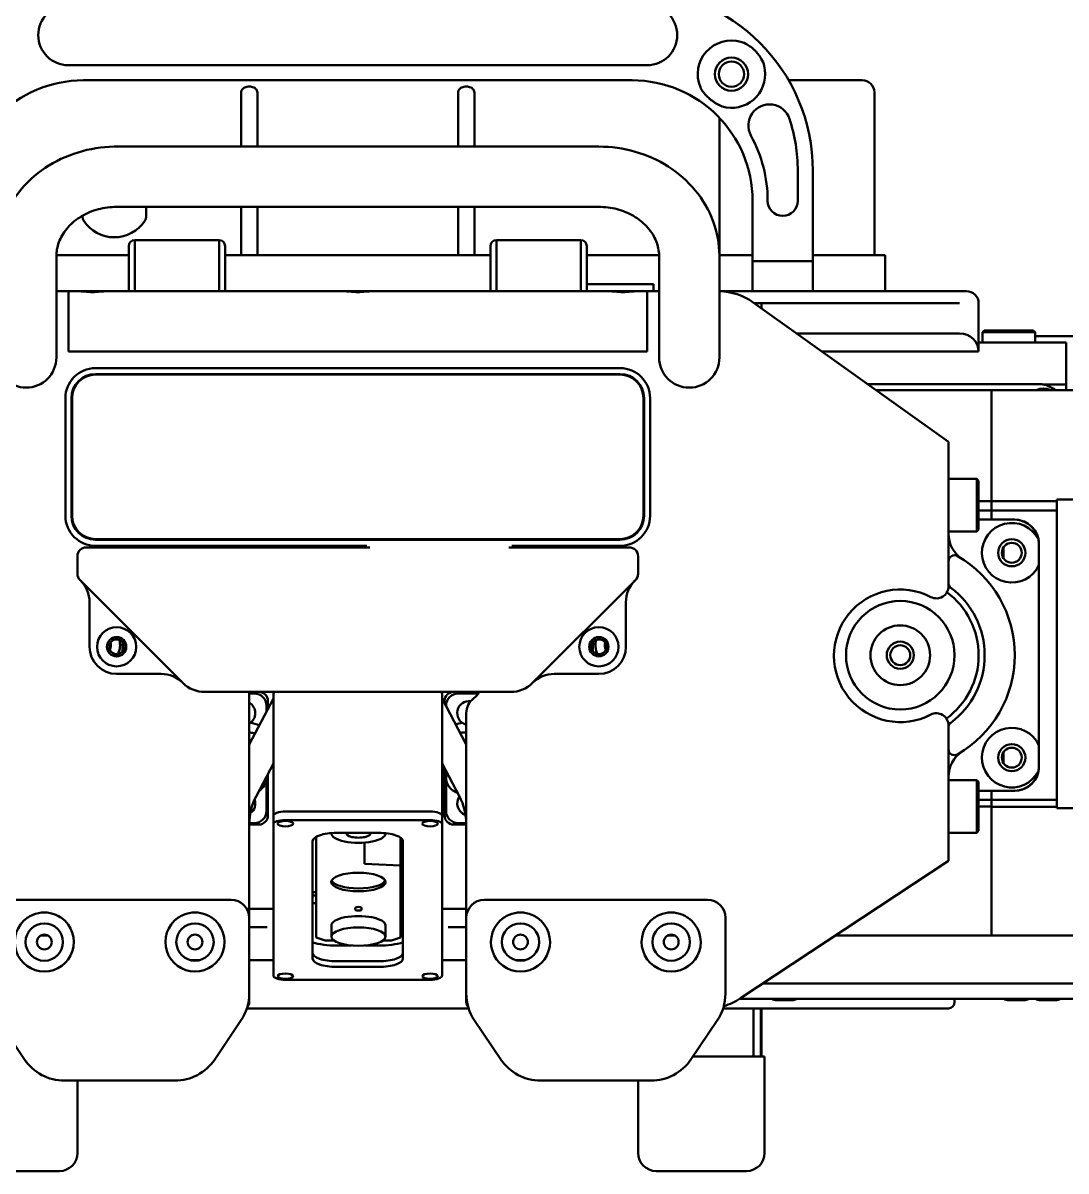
# Model space of a CAD drawing. Header units: millimetres. Extents: x 36 to 3196, y 27 to 5967.
# Drawn here: x 692.8 to 865.8, y 2336.2 to 2526.8 of the extents above; entities that cross this region are included whole.
import ezdxf

# ---------------------------------------------------------------- set-up
doc = ezdxf.new("R2010")
doc.units = ezdxf.units.MM
doc.layers.add('외형선(ISO)', color=7, linetype='Continuous', lineweight=50)

msp = doc.modelspace()

# ---------------------------------------------------------------- linework, layer by layer
at = {"layer": '외형선(ISO)'}
for p, q in [((700.3457, 2519.7438), (796.3457, 2519.7438)), ((793.8457, 2517.2438), (702.8457, 2517.2438)), ((819.8265, 2517.2438), (829.6834, 2517.2438)), ((832.0457, 2517.2438), (829.6834, 2517.2438)), ((728.9994, 2515.2438), (728.9994, 2506.2438)), ((731.692, 2506.2438), (731.692, 2515.2438)), ((764.9994, 2515.2438), (764.9994, 2506.2438)), ((767.692, 2506.2438), (767.692, 2515.2438)), ((834.0457, 2488.2438), (834.0457, 2515.2438)), ((808.3457, 2488.2438), (808.3457, 2511.0188)), ((708.3457, 2506.2438), (788.3457, 2506.2438)), ((821.3457, 2497.2438), (821.3457, 2502.2438)), ((823.8457, 2502.2438), (823.8457, 2487.2438)), ((708.3457, 2496.2438), (788.3457, 2496.2438)), ((713.2579, 2494.7413), (713.2579, 2496.2438)), ((728.9994, 2496.2438), (728.9994, 2488.2438)), ((731.692, 2488.2438), (731.692, 2496.2438)), ((764.9994, 2496.2438), (764.9994, 2488.2438)), ((767.692, 2488.2438), (767.692, 2496.2438)), ((813.8457, 2487.2438), (813.8457, 2497.2438)), ((702.6579, 2494.768), (702.6579, 2494.7413)), ((725.3457, 2490.7438), (711.3457, 2490.7438)), ((711.3457, 2490.7438), (711.3457, 2482.2438)), ((725.3457, 2482.2438), (725.3457, 2490.7438)), ((785.3457, 2490.7438), (771.3457, 2490.7438)), ((771.3457, 2490.7438), (771.3457, 2482.2438)), ((785.3457, 2482.2438), (785.3457, 2490.7438)), ((710.3457, 2488.2438), (698.3499, 2488.2438)), ((710.3457, 2482.2438), (710.3457, 2489.7438)), ((726.3457, 2489.7438), (726.3457, 2482.2438)), ((736.7375, 2488.2438), (726.3457, 2488.2438)), ((744.4763, 2488.2438), (736.7375, 2488.2438)), ((752.2151, 2488.2438), (744.4763, 2488.2438)), ((759.9539, 2488.2438), (752.2151, 2488.2438)), ((770.3457, 2488.2438), (759.9539, 2488.2438)), ((770.3457, 2482.2438), (770.3457, 2489.7438)), ((786.3457, 2489.7438), (786.3457, 2482.2438)), ((798.3416, 2488.2438), (786.3457, 2488.2438)), ((811.1964, 2488.2438), (808.3441, 2488.2438)), ((813.8457, 2488.2438), (811.1964, 2488.2438)), ((826.7835, 2488.2438), (823.8457, 2488.2438)), ((830.2476, 2488.2438), (826.7835, 2488.2438)), ((835.8457, 2488.2438), (830.2476, 2488.2438)), ((835.8457, 2482.2438), (835.8457, 2488.2438)), ((698.3457, 2476.5379), (698.3457, 2488.0085)), ((798.3457, 2488.0085), (798.3457, 2476.5379)), ((808.3457, 2488.0085), (808.3457, 2476.5379)), ((813.8457, 2482.2438), (813.8457, 2487.2438)), ((814.8457, 2487.2438), (813.8457, 2487.2438)), ((814.8457, 2487.2438), (822.8457, 2487.2438)), ((823.8457, 2487.2438), (822.8457, 2487.2438)), ((823.8457, 2487.2438), (823.8457, 2482.2438)), ((786.3457, 2483.4438), (797.3957, 2483.4438)), ((797.3957, 2483.4438), (797.3957, 2482.2438)), ((700.3457, 2482.2438), (698.3457, 2482.2438)), ((700.3457, 2482.2438), (702.0957, 2482.2438)), ((700.3457, 2480.2438), (700.3457, 2482.2438)), ((700.3457, 2482.2438), (700.3457, 2480.2438)), ((706.5957, 2482.2438), (702.0957, 2482.2438)), ((706.5957, 2482.2438), (746.0957, 2482.2438)), ((750.5957, 2482.2438), (746.0957, 2482.2438)), ((750.5957, 2482.2438), (790.0957, 2482.2438)), ((794.5957, 2482.2438), (790.0957, 2482.2438)), ((794.5957, 2482.2438), (796.3457, 2482.2438)), ((796.3457, 2482.2438), (796.3457, 2480.2438)), ((796.3457, 2480.2438), (796.3457, 2482.2438)), ((798.3457, 2482.2438), (796.3457, 2482.2438)), ((808.3457, 2482.2438), (809.9239, 2482.2438)), ((809.9239, 2482.2438), (819.6682, 2482.2438)), ((819.6682, 2482.2438), (849.3457, 2482.2438)), ((700.3457, 2480.2438), (700.3457, 2472.2438)), ((700.3457, 2472.2438), (700.3457, 2480.2438)), ((796.3457, 2480.2438), (796.3457, 2472.2438)), ((796.3457, 2480.2438), (796.3457, 2472.2438)), ((846.3457, 2457.2438), (813.9535, 2480.3811)), ((814.1457, 2480.2438), (821.0306, 2480.2438)), ((815.3457, 2480.2438), (815.3457, 2479.3867)), ((848.1985, 2480.2438), (821.0306, 2480.2438)), ((851.3457, 2480.2438), (851.3457, 2472.2438)), ((698.3457, 2471.2438), (698.3457, 2476.5379)), ((798.3457, 2476.5379), (798.3457, 2471.2438)), ((808.3457, 2471.2438), (808.3457, 2476.5379)), ((845.4737, 2475.2438), (821.1457, 2475.2438)), ((848.1194, 2475.2438), (845.4737, 2475.2438)), ((852.2857, 2475.7438), (851.9857, 2475.4438)), ((860.7057, 2475.4438), (851.9857, 2475.4438)), ((851.9857, 2473.7438), (851.9857, 2475.4438)), ((852.2857, 2475.7438), (860.4057, 2475.7438)), ((860.4057, 2475.7438), (860.7057, 2475.4438)), ((860.7057, 2473.7438), (860.7057, 2475.4438)), ((860.8457, 2473.7438), (851.3457, 2473.7438)), ((860.7057, 2474.8018), (878.8457, 2474.8018)), ((860.8457, 2473.7438), (865.8457, 2473.7438)), ((865.8457, 2473.7438), (865.8457, 2466.7938)), ((700.3457, 2472.2438), (796.3457, 2472.2438)), ((796.3457, 2472.2438), (700.3457, 2472.2438)), ((825.3457, 2472.2438), (851.3457, 2472.2438)), ((791.8473, 2469.4938), (704.8441, 2469.4938)), ((704.8444, 2468.4938), (791.847, 2468.4938)), ((704.8457, 2468.4076), (791.8457, 2468.4076)), ((832.9057, 2466.8438), (861.324, 2466.8438)), ((853.4957, 2465.8438), (834.3057, 2465.8438)), ((853.4957, 2465.8438), (853.4957, 2451.5105)), ((853.4957, 2451.5105), (853.4957, 2465.8438)), ((898.6957, 2465.8438), (853.4957, 2465.8438)), ((865.8457, 2466.7938), (861.9544, 2466.7938)), ((865.8457, 2466.7938), (865.8457, 2465.8438)), ((699.8457, 2464.4954), (699.8457, 2444.9922)), ((700.8457, 2444.9925), (700.8457, 2464.4951)), ((700.9457, 2445.0076), (700.9457, 2464.5076)), ((795.7457, 2464.5076), (795.7457, 2445.0076)), ((795.8457, 2464.4951), (795.8457, 2444.9925)), ((796.8457, 2444.9922), (796.8457, 2464.4954)), ((846.3457, 2457.2438), (846.3457, 2454.786)), ((846.3457, 2437.4323), (846.3457, 2454.786)), ((846.3457, 2451.1038), (851.0457, 2451.1038)), ((851.0457, 2442.3838), (851.0457, 2451.1038)), ((851.3457, 2450.8038), (851.0457, 2451.1038)), ((851.3457, 2450.8038), (851.3457, 2442.6838)), ((853.4957, 2451.5105), (853.4957, 2447.3896)), ((853.4957, 2447.3957), (853.4957, 2451.5105)), ((853.4957, 2447.3896), (851.3457, 2447.3896)), ((853.4957, 2447.3957), (864.3457, 2447.3957)), ((853.4957, 2447.3896), (853.4957, 2445.8438)), ((864.3457, 2447.6658), (864.3457, 2447.3957)), ((864.3457, 2447.6658), (867.3457, 2447.6658)), ((864.3457, 2447.3957), (864.3457, 2445.8388)), ((851.3457, 2445.8438), (853.4957, 2445.8438)), ((853.4957, 2445.8438), (853.4957, 2444.3438)), ((853.4957, 2445.8388), (864.3457, 2445.8388)), ((853.4957, 2444.3438), (853.4957, 2445.8388)), ((864.3457, 2445.8388), (864.3457, 2397.8488)), ((851.3457, 2442.6838), (851.0457, 2442.3838)), ((857.2457, 2444.3438), (851.3457, 2444.3438)), ((857.3457, 2444.3438), (857.2457, 2444.3438)), ((791.847, 2440.9938), (704.8444, 2440.9938)), ((791.8457, 2441.1076), (704.8457, 2441.1076)), ((846.3457, 2442.3838), (851.0457, 2442.3838)), ((750.3377, 2439.7438), (703.3457, 2439.7438)), ((704.8441, 2439.9938), (749.8556, 2439.9938)), ((749.6257, 2439.9938), (749.6257, 2439.7438)), ((793.3457, 2439.7438), (773.4138, 2439.7438)), ((773.8959, 2439.9938), (791.8473, 2439.9938)), ((774.1257, 2439.7438), (774.1257, 2439.9938)), ((855.4957, 2439.7925), (855.4957, 2437.8951)), ((861.3457, 2440.2438), (861.3457, 2440.3438)), ((701.8457, 2438.2438), (701.8457, 2435.3651)), ((794.8457, 2435.3651), (794.8457, 2438.2438)), ((846.3457, 2437.4323), (846.3457, 2433.8438)), ((861.3457, 2406.906), (861.3457, 2436.7817)), ((702.2851, 2434.3045), (719.352, 2417.2376)), ((777.3395, 2417.2376), (794.4064, 2434.3045)), ((846.3457, 2433.2764), (846.3457, 2433.8438)), ((703.8457, 2430.6313), (703.8457, 2423.2438)), ((792.8457, 2423.2438), (792.8457, 2430.6313)), ((707.1957, 2422.8089), (707.1957, 2423.6787)), ((789.4957, 2422.8089), (789.4957, 2423.6787)), ((708.3457, 2418.7438), (715.7332, 2418.7438)), ((780.9582, 2418.7438), (788.3457, 2418.7438)), ((722.9582, 2415.7438), (773.7332, 2415.7438)), ((730.3457, 2378.2438), (730.3457, 2415.1438)), ((730.3457, 2407.0335), (734.3457, 2414.6825)), ((731.1957, 2415.4938), (730.3655, 2415.4938)), ((733.4457, 2414.2438), (733.4457, 2412.9615)), ((734.3457, 2395.213), (734.3457, 2415.4164)), ((762.3457, 2415.4164), (762.3457, 2395.213)), ((762.3457, 2414.6825), (766.3457, 2407.0335)), ((762.7457, 2413.9176), (762.7457, 2414.2438)), ((768.3487, 2415.4938), (764.9957, 2415.4938)), ((733.1957, 2412.4834), (733.1957, 2413.4938)), ((762.9957, 2413.4938), (762.9957, 2413.4396)), ((766.3457, 2412.2024), (766.3457, 2378.2438)), ((730.4957, 2410.5938), (730.476, 2410.5938)), ((765.7155, 2410.5938), (765.6957, 2410.5938)), ((766.3457, 2410.3455), (766.216, 2410.3455)), ((846.3457, 2409.8438), (846.3457, 2410.2112)), ((730.4957, 2408.9938), (730.3457, 2408.9938)), ((766.3457, 2408.9938), (765.6957, 2408.9938)), ((846.3457, 2409.8438), (846.3457, 2406.2554)), ((846.3457, 2390.1425), (846.3457, 2406.2554)), ((855.4957, 2405.7925), (855.4957, 2403.8951)), ((734.3457, 2403.8928), (731.4842, 2398.421)), ((765.2072, 2398.421), (762.3457, 2403.8928)), ((762.7457, 2395.2438), (762.7457, 2403.1279)), ((762.9957, 2401.5938), (762.9957, 2402.6499)), ((861.3457, 2403.3438), (861.3457, 2403.4438)), ((733.1957, 2401.6937), (733.1957, 2401.5938)), ((733.1957, 2395.9938), (733.1957, 2401.5938)), ((733.4457, 2402.1718), (733.4457, 2395.2438)), ((762.9957, 2401.5938), (762.9957, 2395.9938)), ((846.3457, 2401.1038), (851.0457, 2401.1038)), ((851.0457, 2392.3838), (851.0457, 2401.1038)), ((851.3457, 2400.8038), (851.0457, 2401.1038)), ((851.3457, 2400.8038), (851.3457, 2392.6838)), ((851.3457, 2399.3438), (857.2457, 2399.3438)), ((853.4957, 2399.3438), (853.4957, 2397.8438)), ((853.4957, 2397.8488), (853.4957, 2399.3438)), ((857.2457, 2399.3438), (857.3457, 2399.3438)), ((851.3457, 2397.8438), (853.4957, 2397.8438)), ((853.4957, 2397.8488), (864.3457, 2397.8488)), ((853.4957, 2396.7106), (853.4957, 2397.8438)), ((864.3457, 2396.7091), (864.3457, 2397.8488)), ((734.3457, 2393.8034), (734.3457, 2395.213)), ((760.3457, 2395.897), (736.3457, 2395.897)), ((736.3457, 2395.897), (760.3457, 2395.897)), ((762.3457, 2395.213), (762.3457, 2393.8034)), ((853.4957, 2396.7106), (851.3457, 2396.7106)), ((853.4957, 2396.7106), (853.4957, 2391.407)), ((853.4957, 2396.7091), (864.3457, 2396.7091)), ((853.4957, 2391.407), (853.4957, 2396.7091)), ((864.3457, 2396.7091), (864.3457, 2396.4466)), ((867.3457, 2396.4466), (864.3457, 2396.4466)), ((731.9457, 2393.7438), (730.3457, 2393.7438)), ((730.3479, 2393.9938), (731.1957, 2393.9938)), ((734.3457, 2368.6649), (734.3457, 2393.8034)), ((736.3457, 2394.4875), (760.3457, 2394.4875)), ((762.3457, 2393.8034), (762.3457, 2368.6649)), ((766.3457, 2393.7438), (764.2457, 2393.7438)), ((764.9957, 2393.9938), (766.3436, 2393.9938)), ((741.4636, 2391.7122), (741.4636, 2375.0247)), ((743.9786, 2392.2471), (743.9786, 2392.3173)), ((751.8457, 2392.3498), (744.8457, 2392.3498)), ((752.9486, 2392.2471), (752.9486, 2392.2968)), ((755.4636, 2391.5653), (755.4636, 2386.9441)), ((846.3457, 2392.3838), (851.0457, 2392.3838)), ((851.3457, 2392.6838), (851.0457, 2392.3838)), ((853.4957, 2391.407), (853.4957, 2375.3438)), ((853.4957, 2375.3438), (853.4957, 2391.407)), ((740.8457, 2390.9818), (740.8457, 2371.4866)), ((749.4636, 2390.7518), (749.4636, 2387.2006)), ((755.8457, 2371.4866), (755.8457, 2390.9818)), ((846.3457, 2390.1425), (846.3457, 2387.7438)), ((749.4636, 2387.2006), (755.4636, 2386.9441)), ((811.856, 2364.906), (846.3457, 2387.7438)), ((755.4636, 2375.0247), (755.4636, 2386.9441)), ((727.3457, 2381.2438), (690.3457, 2381.2438)), ((734.3457, 2379.7438), (730.3457, 2379.7438)), ((747.9386, 2379.642), (747.9386, 2379.8814)), ((748.9886, 2379.8814), (748.9886, 2379.642)), ((766.3457, 2379.7438), (762.3457, 2379.7438)), ((806.3457, 2381.2438), (769.3457, 2381.2438)), ((730.3457, 2365.6897), (730.3457, 2378.2438)), ((766.3457, 2378.2438), (766.3457, 2365.6897)), ((809.3457, 2365.6897), (809.3457, 2378.2438)), ((730.3457, 2376.6938), (733.3457, 2376.6938)), ((743.9786, 2375.1461), (743.9786, 2377.0255)), ((752.9486, 2375.1461), (752.9486, 2377.0255)), ((763.3457, 2376.6938), (766.3457, 2376.6938)), ((695.9957, 2375.3438), (695.7965, 2375.3438)), ((696.895, 2375.3438), (695.9957, 2375.3438)), ((741.4636, 2375.0247), (742.9636, 2374.5117)), ((742.9636, 2374.5117), (744.3803, 2374.5117)), ((752.547, 2374.5117), (753.9636, 2374.5117)), ((753.9636, 2374.5117), (755.4636, 2375.0247)), ((799.7965, 2375.3438), (800.6957, 2375.3438)), ((800.6957, 2375.3438), (800.895, 2375.3438)), ((827.6192, 2375.3438), (875.1957, 2375.3438)), ((747.3175, 2373.6631), (744.8457, 2373.6631)), ((751.8457, 2373.6631), (749.6098, 2373.6631)), ((722.1267, 2371.2438), (720.5647, 2371.2438)), ((720.5647, 2371.2438), (722.1267, 2371.2438)), ((734.3457, 2371.2438), (730.3457, 2371.2438)), ((744.8457, 2371.0582), (751.8457, 2371.0582)), ((744.8457, 2370.1185), (751.8457, 2370.1185)), ((766.3457, 2371.2438), (762.3457, 2371.2438)), ((776.1267, 2371.2438), (774.5647, 2371.2438)), ((774.5647, 2371.2438), (776.1267, 2371.2438)), ((760.3457, 2367.9809), (736.3457, 2367.9809)), ((815.5376, 2367.3438), (875.1957, 2367.3438)), ((815.5376, 2367.3438), (875.1957, 2367.3438)), ((730.3457, 2365.2438), (730.3457, 2365.6897)), ((730.3457, 2365.2438), (730.3457, 2364.2438)), ((766.3457, 2365.6897), (766.3457, 2365.2438)), ((766.3457, 2364.2438), (766.3457, 2365.2438)), ((811.7609, 2364.8438), (871.9685, 2364.8438)), ((820.3457, 2364.5938), (817.8457, 2364.5938)), ((847.3457, 2364.8438), (847.3457, 2364.2438)), ((858.8457, 2364.5938), (856.3457, 2364.5938)), ((864.0957, 2364.5938), (861.5957, 2364.5938)), ((729.9627, 2363.2438), (735.3457, 2363.2438)), ((735.3457, 2363.2438), (761.3457, 2363.2438)), ((761.3457, 2363.2438), (766.7288, 2363.2438)), ((809.7046, 2363.2438), (808.9627, 2363.2438)), ((842.3457, 2363.2438), (809.7046, 2363.2438)), ((813.9931, 2355.2438), (813.9931, 2363.2438)), ((815.2332, 2363.2438), (815.2332, 2355.2438)), ((815.3457, 2355.2438), (815.3457, 2363.2438)), ((846.3457, 2363.2438), (842.3457, 2363.2438)), ((688.7134, 2361.2161), (693.0612, 2354.7703)), ((724.6302, 2354.7703), (728.978, 2361.2161)), ((767.7134, 2361.2161), (772.0612, 2354.7703)), ((803.6302, 2354.7703), (807.978, 2361.2161)), ((815.8457, 2355.2438), (803.9497, 2355.2438)), ((815.8457, 2339.2438), (815.8457, 2355.2438)), ((699.6935, 2351.2438), (717.9979, 2351.2438)), ((701.8457, 2339.2438), (701.8457, 2351.2438)), ((778.6935, 2351.2438), (796.9979, 2351.2438)), ((794.8457, 2339.2438), (794.8457, 2351.2438)), ((698.8457, 2336.2438), (683.8457, 2336.2438)), ((812.8457, 2336.2438), (797.8457, 2336.2438))]:
    msp.add_line(p, q, dxfattribs=at)
for centre, radius in [((810.3457, 2518.2672), 2.75), ((810.3457, 2518.2672), 2.1), ((856.8457, 2438.8438), 2.25), ((856.8457, 2438.8438), 1.65), ((838.3457, 2421.8438), 9), ((708.3457, 2423.2438), 3.25), ((788.3457, 2423.2438), 3.25), ((838.3457, 2421.8438), 4.95), ((708.3457, 2423.2438), 1.6), ((708.3457, 2423.2438), 1.2295), ((788.3457, 2423.2438), 1.6), ((788.3457, 2423.2438), 1.2295), ((838.3457, 2421.8438), 2.25), ((838.3457, 2421.8438), 1.65), ((856.8457, 2404.8438), 2.25), ((856.8457, 2404.8438), 1.65), ((696.3457, 2374.2438), 3.1), ((721.3457, 2374.2438), 3.1), ((775.3457, 2374.2438), 3.1), ((800.3457, 2374.2438), 3.1), ((696.3457, 2374.2438), 1.2295), ((721.3457, 2374.2438), 1.2295), ((775.3457, 2374.2438), 1.2295), ((800.3457, 2374.2438), 1.2295)]:
    msp.add_circle(centre, radius, dxfattribs=at)
for centre, radius, start, end in [((702.8457, 2502.2438), 30, 90, 180), ((793.8457, 2502.2438), 30, 0, 90), ((700.3457, 2524.7438), 5, 90, 270), ((796.3457, 2524.7438), 5, 270, 90), ((810.3457, 2518.2672), 5.6, 73.914073, 202.795501), ((810.3457, 2518.2672), 5.6, 260.952088, 14.406888), ((702.8457, 2497.2438), 20, 90, 180), ((793.8457, 2497.2438), 20, 0, 90), ((832.0457, 2515.2438), 2, 0, 90), ((816.6437, 2509.7438), 3.5, 18.209957, 208.735654), ((793.8457, 2502.2438), 27.5, 0, 18.209957), ((793.8457, 2497.2438), 22.5, 0, 28.735654), ((818.8457, 2497.2438), 2.5, 180, 0), ((704.1579, 2494.7413), 1.5, 180, 213.366994), ((707.9579, 2497.2438), 6.05, 213.366994, 326.633006), ((711.7579, 2494.7413), 1.5, 326.633006, 0), ((711.3457, 2489.7438), 1, 90, 180), ((725.3457, 2489.7438), 1, 0, 90), ((771.3457, 2489.7438), 1, 90, 180), ((785.3457, 2489.7438), 1, 0, 90), ((808.1411, 2472.2438), 10, 54.462322, 88.827357), ((849.3457, 2480.2438), 2, 0, 90), ((693.3457, 2471.2438), 5, 180, 0), ((803.3457, 2471.2438), 5, 180, 0), ((704.8457, 2464.5076), 3.9, 90, 180), ((791.8457, 2464.5076), 3.9, 0, 90), ((862.0957, 2462.98), 3.1, 67.488738, 112.511262), ((861.324, 2462.8438), 4, 60.731762, 90), ((838.3457, 2421.8438), 51, 59.626214, 60.731762), ((704.8457, 2445.0076), 3.9, 180, 270), ((791.8457, 2445.0076), 3.9, 270, 0), ((856.8457, 2438.8438), 4.95, 26.955521, 335.380023), ((857.2457, 2440.2438), 4.1, 11.877026, 90), ((857.3457, 2440.3438), 4, 0, 90), ((851.3457, 2442.0181), 5, 180, 237.202832), ((703.3457, 2438.2438), 1.5, 90, 180), ((793.3457, 2438.2438), 1.5, 0, 90), ((847.3457, 2437.4323), 1, 60, 180), ((838.3457, 2421.8438), 19, 300, 60), ((703.3457, 2435.3651), 1.5, 180, 225), ((793.3457, 2435.3651), 1.5, 315, 0), ((698.7457, 2430.6313), 5.1, 0, 45), ((797.9457, 2430.6313), 5.1, 135, 180), ((844.3457, 2433.2764), 2, 242.513574, 0), ((847.3457, 2433.8438), 1, 180, 233.130102), ((838.3457, 2421.8438), 14, 53.130102, 55.150095), ((838.3457, 2421.8438), 14, 306.869898, 53.130102), ((838.3457, 2421.7438), 11, 62.513574, 297.486426), ((838.3457, 2421.8438), 13, 306.069114, 53.463731), ((705.8168, 2423.5015), 1.55, 333.097362, 15.264689), ((705.8168, 2423.5015), 3.1, 331.674953, 16.687098), ((658.3457, 2421.8438), 51, 0.762193, 2.445532), ((838.3457, 2421.8438), 51, 177.554468, 179.237807), ((790.8747, 2423.5015), 3.1, 163.312902, 208.325047), ((790.8747, 2423.5015), 1.55, 164.735311, 206.902638), ((708.3457, 2423.2438), 4.5, 180, 270), ((788.3457, 2423.2438), 4.5, 270, 0), ((715.7332, 2413.6438), 5.1, 45, 90), ((780.9582, 2413.6438), 5.1, 90, 135), ((722.9582, 2420.8438), 5.1, 225, 270), ((773.7332, 2420.8438), 5.1, 270, 315), ((733.4457, 2415.1438), 3.1, 168.840078, 180), ((729.3457, 2412.2438), 2, 300, 60), ((731.1957, 2413.4938), 2, 0, 90), ((731.9457, 2414.2438), 1.5, 0, 90), ((764.2457, 2414.2438), 1.5, 90, 180), ((764.9957, 2413.4938), 2, 90, 180), ((766.8457, 2412.2438), 2, 82.730907, 251.64659), ((769.4457, 2412.2024), 3.1, 126.639214, 180), ((765.7457, 2417.1774), 3.1, 306.639214, 332.455484), ((844.3457, 2410.2112), 2, 0, 117.486426), ((730.4957, 2407.8938), 2.7, 56.744697, 90), ((765.6957, 2407.8938), 2.7, 90, 113.841137), ((838.3457, 2421.8438), 14, 304.825435, 306.869898), ((847.3457, 2409.8438), 1, 126.869898, 180), ((730.4957, 2406.2938), 2.7, 72.540806, 90), ((765.6957, 2406.2938), 2.7, 90, 97.712493), ((856.8457, 2404.8438), 4.95, 24.619977, 333.044479), ((729.3457, 2404.7438), 2.5, 66.405051, 66.421822), ((766.8457, 2404.7438), 2.5, 101.536959, 103.295372), ((847.3457, 2406.2554), 1, 180, 300), ((851.3457, 2401.6696), 5, 122.797168, 180), ((765.6957, 2403.1938), 2.7, 195.987149, 219.22686), ((857.2457, 2403.4438), 4.1, 270, 348.122974), ((857.3457, 2403.3438), 4, 270, 0), ((730.4957, 2401.5938), 2.7, 302.735265, 0), ((765.6957, 2401.5938), 2.7, 180, 252.785901), ((740.3457, 2393.7869), 10, 152.392995, 180), ((729.3457, 2397.2438), 2, 305.793553, 19.314527), ((766.8457, 2397.2438), 2, 144.559307, 251.886577), ((756.3457, 2393.7869), 10, 0, 27.607005), ((731.1957, 2395.9938), 2, 270, 0), ((731.9457, 2395.2438), 1.5, 270, 0), ((764.2457, 2395.2438), 1.5, 180, 270), ((764.9957, 2395.9938), 2, 180, 270), ((727.3457, 2378.2438), 3, 0, 90), ((769.3457, 2378.2438), 3, 90, 180), ((806.3457, 2378.2438), 3, 0, 90), ((696.3457, 2374.2438), 4.9, 125.281262, 54.718738), ((721.3457, 2374.2438), 4.9, 125.281262, 54.718738), ((775.3457, 2374.2438), 4.9, 125.281262, 54.718738), ((800.3457, 2374.2438), 4.9, 125.281262, 54.718738), ((722.3457, 2365.6897), 8, 326, 0), ((774.3457, 2365.6897), 8, 180, 214), ((801.3457, 2365.6897), 8, 326, 0), ((806.335, 2373.2438), 10, 285.903045, 303.511019), ((817.8457, 2366.0938), 1.5, 236.44269, 270), ((820.3457, 2366.0938), 1.5, 270, 303.55731), ((856.3457, 2366.0938), 1.5, 236.44269, 270), ((858.8457, 2366.0938), 1.5, 270, 303.55731), ((861.5957, 2366.0938), 1.5, 236.44269, 270), ((864.0957, 2366.0938), 1.5, 270, 303.55731), ((729.3457, 2364.2438), 1, 314.747741, 0), ((767.3457, 2364.2438), 1, 180, 225.252259), ((846.3457, 2364.2438), 1, 270, 0), ((699.6935, 2359.2438), 8, 214, 270), ((717.9979, 2359.2438), 8, 270, 326), ((778.6935, 2359.2438), 8, 214, 270), ((796.9979, 2359.2438), 8, 270, 326), ((698.8457, 2339.2438), 3, 270, 0), ((797.8457, 2339.2438), 3, 180, 270), ((812.8457, 2339.2438), 3, 270, 0)]:
    msp.add_arc(centre, radius, start, end, dxfattribs=at)
for centre, major_axis, ratio, start_param, end_param in [((848.1215, 2472.2438), (3.2242, 0), 0.93046217, 0, 1.54693127), ((704.8474, 2464.4921), (-3.538, 3.538), 0.999315, 5.49811219, 7.06825843), ((791.844, 2464.4921), (3.538, 3.538), 0.999315, 5.49811153, 7.06825908), ((704.8471, 2464.4924), (-2.8304, 2.8304), 0.999315, 5.49811153, 7.06825908), ((791.8443, 2464.4924), (2.8304, 2.8304), 0.999315, 5.49811153, 7.06825908), ((704.8474, 2444.9955), (-3.538, -3.538), 0.999315, 5.49811219, 7.06825843), ((704.8471, 2444.9952), (-2.8304, -2.8304), 0.999315, 5.49811219, 7.06825843), ((791.8443, 2444.9952), (2.8304, -2.8304), 0.999315, 5.49811153, 7.06825908), ((791.844, 2444.9955), (3.538, -3.538), 0.999315, 5.49811153, 7.06825908), ((736.3457, 2415.4164), (-2, 0), 0.34202014, 5.78399579, 6.28318531), ((760.3457, 2415.4164), (2, 0), 0.34202014, 0, 0.49918952), ((736.3457, 2395.213), (-2, 0), 0.34202014, 4.71238898, 6.28318531), ((736.3457, 2395.213), (-2, 0), 0.34202014, 4.71238898, 6.28318531), ((760.3457, 2395.213), (2, 0), 0.34202014, 0, 1.57079633), ((760.3457, 2395.213), (2, 0), 0.34202014, 0, 1.57079633), ((736.3457, 2393.8034), (-2, 0), 0.34202014, 4.71238898, 6.28318531), ((760.3457, 2393.8034), (2, 0), 0.34202014, 0, 1.57079633), ((744.8457, 2390.9818), (-4, 0), 0.34202014, 4.71238898, 6.28318531), ((748.4636, 2392.2471), (-4.485, 0), 0.34202014, 6.23718953, 9.45731428), ((748.4636, 2392.2471), (2, 0), 0.34202014, 2.99088377, 6.43389419), ((751.8457, 2390.9818), (4, 0), 0.34202014, 0, 1.57079633), ((748.4636, 2384.6778), (-4.5, 0), 0.34202014, 0.15323663, 2.98835602), ((755.5457, 2383.8826), (0.8, 0), 0.34202014, 1.18639955, 1.67358149), ((755.5457, 2383.8826), (-0.8, 0), 0.34202014, 1.46801116, 1.9551931), ((741.1457, 2382.2409), (0.8, 0), 0.34202014, 1.16211922, 1.9551931), ((741.1457, 2382.2409), (-0.8, 0), 0.34202014, 1.18639955, 1.97947343), ((741.5457, 2382.4461), (-5.2, 0), 0.34202014, 1.43577102, 1.5550104), ((748.4636, 2379.8814), (-0.525, 0), 0.34202014, 3.14159265, 6.28318531), ((748.4636, 2379.642), (0.525, 0), 0.34202014, 3.14159265, 6.28318531), ((755.1457, 2382.4461), (-5.2, 0), 0.34202014, 1.63197228, 1.70582163), ((748.4636, 2377.0255), (-4.485, 0), 0.34202014, 3.14159265, 6.28318531), ((744.8457, 2375.7152), (-6, 0), 0.34202014, 0.84106867, 1.57079633), ((751.8457, 2375.7152), (-6, 0), 0.34202014, 1.57079633, 2.30052398), ((744.8457, 2372.4263), (-4, 0), 0.34202014, 0, 1.57079633), ((751.8457, 2372.4263), (4, 0), 0.34202014, 4.71238898, 6.28318531), ((744.8457, 2371.4866), (-4, 0), 0.34202014, 0, 1.57079633), ((751.8457, 2371.4866), (4, 0), 0.34202014, 4.71238898, 6.28318531), ((736.3457, 2368.6649), (-2, 0), 0.34202014, 0, 1.57079633), ((760.3457, 2368.6649), (2, 0), 0.34202014, 4.71238898, 6.28318531)]:
    msp.add_ellipse(centre, major_axis=major_axis, ratio=ratio, start_param=start_param, end_param=end_param, dxfattribs=at)
for centre, major_axis in [((736.3457, 2393.8889), (-1.3, 0)), ((760.3457, 2393.8889), (-1.3, 0)), ((748.4636, 2384.2079), (4.5, 0)), ((748.4636, 2375.1461), (4.485, 0)), ((736.3457, 2368.5794), (-1.3, 0)), ((760.3457, 2368.5794), (-1.3, 0))]:
    msp.add_ellipse(centre, major_axis=major_axis, ratio=0.34202014, dxfattribs=at)
for points, knots in [([(815.7696, 2519.6605), (815.6752, 2520.0279), (815.514, 2520.4261), (815.1277, 2521.1042), (814.9499, 2521.3652), (814.6753, 2521.712), (814.5926, 2521.8105), (814.45, 2521.9705), (814.3917, 2522.0334), (814.325, 2522.1027), (814.3178, 2522.1102), (814.3106, 2522.1176), (814.2523, 2522.1776), (814.1929, 2522.2366), (814.0464, 2522.3766), (813.9582, 2522.4565), (813.6522, 2522.719), (813.4238, 2522.8907), (812.8774, 2523.2436), (812.5474, 2523.4163), (812.1014, 2523.5846), (811.9982, 2523.6189), (811.8974, 2523.648)], [2.160294273, 2.160294273, 2.160294273, 2.160294273, 2.301452816, 2.301452816, 2.395867443, 2.395867443, 2.434481863, 2.434481863, 2.46023084, 2.46023084, 2.463338226, 2.463338226, 2.463338226, 2.488436368, 2.488436368, 2.524054027, 2.524054027, 2.609134127, 2.609134127, 2.718925371, 2.718925371, 2.752877932, 2.752877932, 2.752877932, 2.752877932]), ([(731.692, 2515.2438), (731.692, 2515.3565), (731.6657, 2515.4743), (731.565, 2515.6865), (731.4907, 2515.7811), (731.3203, 2515.938), (731.1966, 2516.0153), (730.8689, 2516.1616), (730.5863, 2516.2121), (730.1052, 2516.2121), (729.8226, 2516.1616), (729.4948, 2516.0153), (729.3712, 2515.938), (729.2008, 2515.7811), (729.1264, 2515.6865), (729.0257, 2515.4743), (728.9994, 2515.3565), (728.9994, 2515.2438)], [-0.708310958, -0.708310958, -0.708310958, -0.708310958, -0.674505584, -0.674505584, -0.640700211, -0.640700211, -0.603398455, -0.603398455, -0.531233219, -0.531233219, -0.459067982, -0.459067982, -0.421766226, -0.421766226, -0.387960853, -0.387960853, -0.354155479, -0.354155479, -0.354155479, -0.354155479]), ([(767.692, 2515.2438), (767.692, 2515.3565), (767.6657, 2515.4743), (767.565, 2515.6865), (767.4907, 2515.7811), (767.3203, 2515.938), (767.1966, 2516.0153), (766.8689, 2516.1616), (766.5863, 2516.2121), (766.1052, 2516.2121), (765.8226, 2516.1616), (765.4948, 2516.0153), (765.3712, 2515.938), (765.2008, 2515.7811), (765.1264, 2515.6865), (765.0257, 2515.4743), (764.9994, 2515.3565), (764.9994, 2515.2438)], [-0.708310958, -0.708310958, -0.708310958, -0.708310958, -0.674505584, -0.674505584, -0.640700211, -0.640700211, -0.603398455, -0.603398455, -0.531233219, -0.531233219, -0.459067982, -0.459067982, -0.421766226, -0.421766226, -0.387960853, -0.387960853, -0.354155479, -0.354155479, -0.354155479, -0.354155479]), ([(805.1831, 2516.0976), (805.288, 2515.8478), (805.4402, 2515.5877), (805.8482, 2515.0349), (806.1111, 2514.7422), (806.518, 2514.3604), (806.6198, 2514.2697), (806.7861, 2514.1285), (806.8494, 2514.0763), (806.9694, 2513.9803), (807.026, 2513.9362), (807.154, 2513.8389), (807.2257, 2513.7862), (807.4337, 2513.6383), (807.5721, 2513.5459), (807.9944, 2513.2835), (808.2889, 2513.1257), (808.9005, 2512.8677), (809.1945, 2512.78), (809.4651, 2512.7369)], [0.498211464, 0.498211464, 0.498211464, 0.498211464, 0.605128071, 0.605128071, 0.721520675, 0.721520675, 0.759143634, 0.759143634, 0.781861943, 0.781861943, 0.801793626, 0.801793626, 0.82660251, 0.82660251, 0.873118135, 0.873118135, 0.96624478, 0.96624478, 1.062617087, 1.062617087, 1.062617087, 1.062617087]), ([(688.3457, 2488.0085), (688.3457, 2489.9075), (688.6741, 2491.8054), (689.9471, 2495.4187), (690.8991, 2497.1299), (693.3307, 2500.2182), (694.8228, 2501.5852), (698.1601, 2503.8212), (700.005, 2504.6909), (703.8765, 2505.8812), (705.9032, 2506.2021), (708.0723, 2506.2425), (708.209, 2506.2438), (708.3457, 2506.2438)], [3.14159265, 3.14159265, 3.14159265, 3.14159265, 3.44299174, 3.44299174, 3.74878345, 3.74878345, 4.06294272, 4.06294272, 4.37710199, 4.37710199, 4.69126125, 4.69126125, 4.71238898, 4.71238898, 4.71238898, 4.71238898]), ([(788.3457, 2506.2438), (790.3785, 2506.2438), (792.4113, 2505.9608), (796.3065, 2504.844), (798.169, 2504.0101), (801.5529, 2501.8408), (803.0741, 2500.5047), (805.6076, 2497.4279), (806.6185, 2495.6865), (807.9711, 2492.0134), (808.3275, 2490.0888), (808.3455, 2488.1095), (808.3457, 2488.059), (808.3457, 2488.0085)], [4.71238898, 4.71238898, 4.71238898, 4.71238898, 5.02654825, 5.02654825, 5.34070751, 5.34070751, 5.65486678, 5.65486678, 5.96902604, 5.96902604, 6.27517135, 6.27517135, 6.28318531, 6.28318531, 6.28318531, 6.28318531]), ([(698.3457, 2488.0085), (698.3457, 2488.8011), (698.4861, 2489.5946), (699.0576, 2491.1467), (699.4905, 2491.9056), (700.6502, 2493.3139), (701.3778, 2493.9621), (703.0402, 2495.0279), (703.9641, 2495.4532), (705.9143, 2496.0383), (706.936, 2496.2051), (708.0919, 2496.2418), (708.2188, 2496.2438), (708.3457, 2496.2438)], [3.14159265, 3.14159265, 3.14159265, 3.14159265, 3.45575192, 3.45575192, 3.76991118, 3.76991118, 4.08407045, 4.08407045, 4.38461651, 4.38461651, 4.67643405, 4.67643405, 4.71238898, 4.71238898, 4.71238898, 4.71238898]), ([(788.3457, 2496.2438), (789.367, 2496.2438), (790.3879, 2496.1118), (792.3293, 2495.6018), (793.2483, 2495.2226), (794.9097, 2494.2609), (795.6466, 2493.6743), (796.8907, 2492.3488), (797.3841, 2491.6048), (798.0737, 2490.0702), (798.2716, 2489.2798), (798.34, 2488.3281), (798.3457, 2488.1683), (798.3457, 2488.0085)], [4.71238898, 4.71238898, 4.71238898, 4.71238898, 5.00174886, 5.00174886, 5.29298672, 5.29298672, 5.59152832, 5.59152832, 5.90568759, 5.90568759, 6.21984685, 6.21984685, 6.28318531, 6.28318531, 6.28318531, 6.28318531]), ([(702.0957, 2482.2438), (702.3675, 2482.2435), (702.675, 2482.2125), (703.436, 2482.137), (703.9045, 2482.0979), (704.7869, 2482.0979), (705.2555, 2482.137), (706.0164, 2482.2125), (706.324, 2482.2435), (706.5957, 2482.2438)], [-1.948531238, -1.948531238, -1.948531238, -1.948531238, -1.849185246, -1.849185246, -1.716827233, -1.716827233, -1.58446922, -1.58446922, -1.485123227, -1.485123227, -1.485123227, -1.485123227]), ([(746.0957, 2482.2438), (746.3675, 2482.2435), (746.675, 2482.2125), (747.436, 2482.137), (747.9045, 2482.0979), (748.7869, 2482.0979), (749.2555, 2482.137), (750.0164, 2482.2125), (750.324, 2482.2435), (750.5957, 2482.2438)], [-1.948531238, -1.948531238, -1.948531238, -1.948531238, -1.849185246, -1.849185246, -1.716827233, -1.716827233, -1.58446922, -1.58446922, -1.485123227, -1.485123227, -1.485123227, -1.485123227]), ([(790.0957, 2482.2438), (790.3675, 2482.2435), (790.675, 2482.2125), (791.436, 2482.137), (791.9045, 2482.0979), (792.7869, 2482.0979), (793.2555, 2482.137), (794.0164, 2482.2125), (794.324, 2482.2435), (794.5957, 2482.2438)], [-1.948531238, -1.948531238, -1.948531238, -1.948531238, -1.849185246, -1.849185246, -1.716827233, -1.716827233, -1.58446922, -1.58446922, -1.485123227, -1.485123227, -1.485123227, -1.485123227]), ([(861.3457, 2440.2438), (861.3452, 2440.4233), (861.3339, 2440.6035), (861.2966, 2440.8847), (861.279, 2440.9865), (861.2579, 2441.0876)], [-1.4097183571, -1.4097183571, -1.4097183571, -1.4097183571, -1.356058744, -1.356058744, -1.3254262179, -1.3254262179, -1.3254262179, -1.3254262179]), ([(861.2579, 2402.6), (861.279, 2402.7011), (861.2966, 2402.8029), (861.3339, 2403.0841), (861.3452, 2403.2644), (861.3457, 2403.4438)], [-1.2141711779, -1.2141711779, -1.2141711779, -1.2141711779, -1.1835386518, -1.1835386518, -1.1298790386, -1.1298790386, -1.1298790386, -1.1298790386]), ([(693.5155, 2378.2438), (693.801, 2378.4458), (694.1131, 2378.6201), (695.0498, 2379.0154), (695.7158, 2379.1438), (696.3457, 2379.1438), (696.9756, 2379.1438), (697.6417, 2379.0154), (698.5783, 2378.6201), (698.8904, 2378.4458), (699.1759, 2378.2438)], [2.93908449, 2.93908449, 2.93908449, 2.93908449, 3.040675268, 3.040675268, 3.229643664, 3.229643664, 3.229643664, 3.41861206, 3.41861206, 3.520202838, 3.520202838, 3.520202838, 3.520202838]), ([(718.5155, 2378.2438), (718.801, 2378.4458), (719.1131, 2378.6201), (720.0498, 2379.0154), (720.7158, 2379.1438), (721.3457, 2379.1438), (721.9756, 2379.1438), (722.6417, 2379.0154), (723.5783, 2378.6201), (723.8904, 2378.4458), (724.1759, 2378.2438)], [2.93908449, 2.93908449, 2.93908449, 2.93908449, 3.040675268, 3.040675268, 3.229643664, 3.229643664, 3.229643664, 3.41861206, 3.41861206, 3.520202838, 3.520202838, 3.520202838, 3.520202838]), ([(772.5155, 2378.2438), (772.801, 2378.4458), (773.1131, 2378.6201), (774.0498, 2379.0154), (774.7158, 2379.1438), (775.3457, 2379.1438), (775.9756, 2379.1438), (776.6417, 2379.0154), (777.5783, 2378.6201), (777.8904, 2378.4458), (778.1759, 2378.2438)], [2.93908449, 2.93908449, 2.93908449, 2.93908449, 3.040675268, 3.040675268, 3.229643664, 3.229643664, 3.229643664, 3.41861206, 3.41861206, 3.520202838, 3.520202838, 3.520202838, 3.520202838]), ([(797.5155, 2378.2438), (797.801, 2378.4458), (798.1131, 2378.6201), (799.0498, 2379.0154), (799.7158, 2379.1438), (800.3457, 2379.1438), (800.9756, 2379.1438), (801.6417, 2379.0154), (802.5783, 2378.6201), (802.8904, 2378.4458), (803.1759, 2378.2438)], [2.93908449, 2.93908449, 2.93908449, 2.93908449, 3.040675268, 3.040675268, 3.229643664, 3.229643664, 3.229643664, 3.41861206, 3.41861206, 3.520202838, 3.520202838, 3.520202838, 3.520202838])]:
    msp.add_open_spline(points, degree=3, knots=knots, dxfattribs=at)
msp.add_open_spline([(848.1985, 2475.243), (848.1724, 2475.2435), (848.1461, 2475.2438), (848.1194, 2475.2438)], degree=3, dxfattribs=at)
for points, weights in [([(861.3457, 2440.2438), (861.3457, 2438.5552), (861.3457, 2436.7817)], [1.13816043388, 1.20369997515, 1.10958582225]), ([(861.3457, 2406.906), (861.3457, 2405.1324), (861.3457, 2403.4438)], [1.10960187765, 1.20371739236, 1.13817690275])]:
    msp.add_rational_spline(points, weights, degree=2, dxfattribs=at)

doc.saveas('drawing.dxf')
